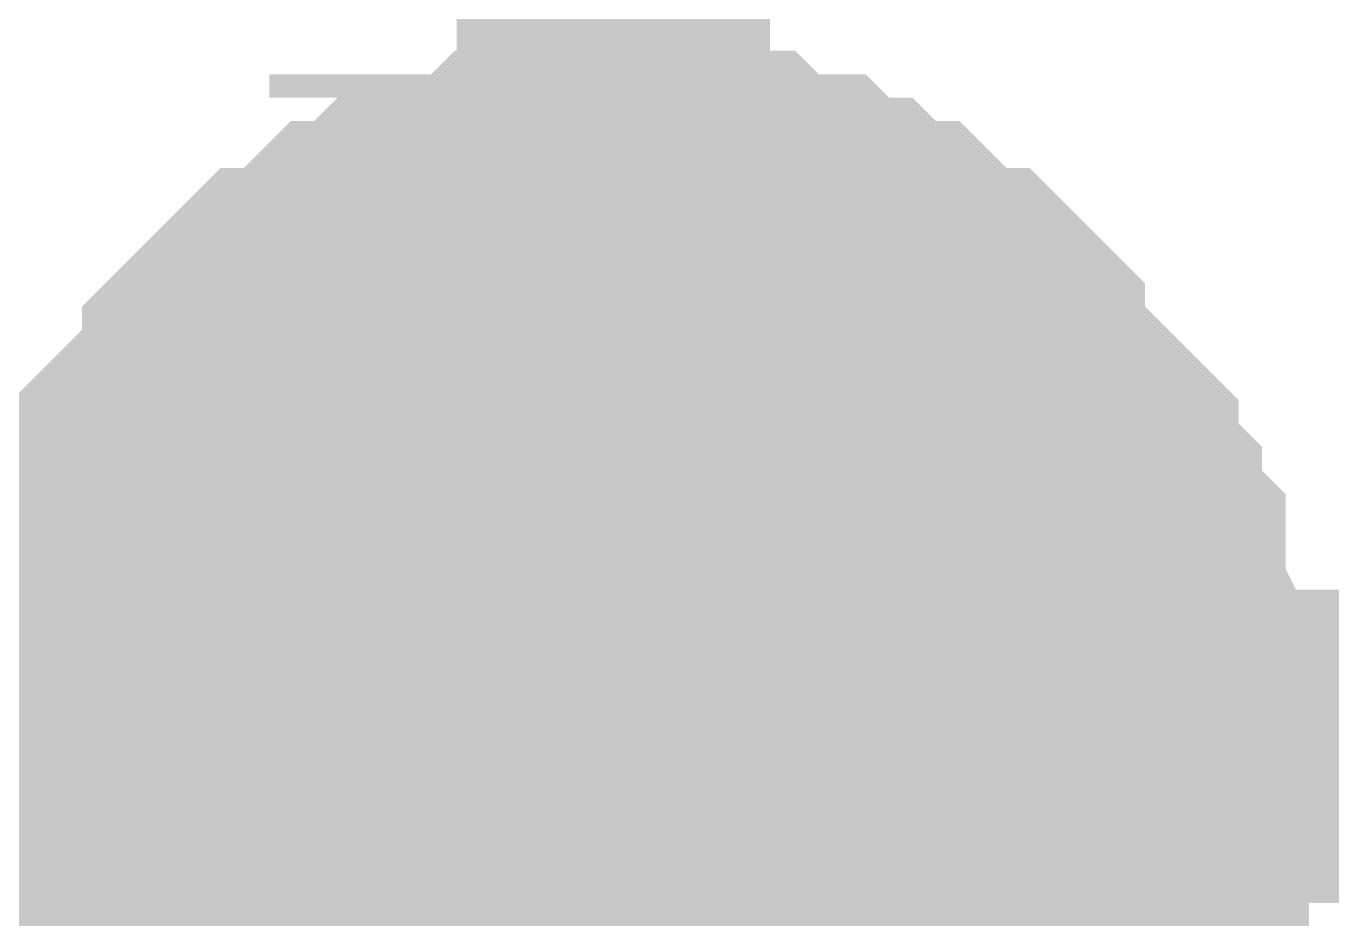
# Model space of a CAD drawing. Header units: millimetres. Extents: x 0 to 800, y 0 to 567.
# Drawn here: x 595.437 to 596.685, y 187.828 to 188.681 of the extents above; entities that cross this region are included whole.
import ezdxf

# ---------------------------------------------------------------- set-up
doc = ezdxf.new("R2010")
doc.units = ezdxf.units.MM
doc.layers.add('Sheet', color=255, linetype='Continuous')

msp = doc.modelspace()

# ---------------------------------------------------------------- linework, layer by layer
at = {"layer": 'Sheet'}
for points, const_width in [([(570.0153, 224.906), (570.0153, 187.9928), (595.9983, 187.9928), (595.9983, 185.9994)], 0.2997), ([(595.9983, 193.0774), (595.9983, 187.9928)], 0.2997), ([(595.9983, 187.9928), (595.9983, 190.5015)], 0.2997), ([(595.5056, 187.9928), (595.5056, 188.0152), (595.5056, 188.0376), (595.5056, 188.06), (595.5056, 188.0824), (595.528, 188.1272), (595.528, 188.1496), (595.528, 188.172), (595.5504, 188.1944), (595.5504, 188.2168), (595.5728, 188.2392), (595.5728, 188.2616), (595.5952, 188.284), (595.5952, 188.284), (595.6176, 188.3064), (595.64, 188.3288), (595.64, 188.3512), (595.6624, 188.3736), (595.6848, 188.396), (595.7072, 188.396), (595.7296, 188.4184), (595.752, 188.4408), (595.7744, 188.4408), (595.7967, 188.4632), (595.8191, 188.4632), (595.8191, 188.4856), (595.8639, 188.4856), (595.8863, 188.4856), (595.9087, 188.508), (595.9311, 188.508), (595.9535, 188.508), (595.9759, 188.508), (595.9983, 188.508)], 0.2997), ([(595.5056, 187.9928), (595.5056, 188.0152), (595.5056, 188.0376), (595.5056, 188.06), (595.5056, 188.0824), (595.528, 188.1272), (595.528, 188.1496), (595.528, 188.172), (595.5504, 188.1944), (595.5504, 188.2168), (595.5728, 188.2392), (595.5728, 188.2616), (595.5952, 188.284), (595.5952, 188.284), (595.6176, 188.3064), (595.64, 188.3288), (595.64, 188.3512), (595.6624, 188.3736), (595.6848, 188.396), (595.7072, 188.396), (595.7296, 188.4184), (595.752, 188.4408), (595.7744, 188.4408), (595.7967, 188.4632), (595.8191, 188.4632), (595.8191, 188.4856), (595.8639, 188.4856), (595.8863, 188.4856), (595.9087, 188.508), (595.9311, 188.508), (595.9535, 188.508), (595.9759, 188.508), (595.9983, 188.508)], 0.2997), ([(595.5056, 187.9928), (595.5056, 188.0152), (595.5056, 188.0376), (595.5056, 188.06), (595.5056, 188.0824), (595.528, 188.1272), (595.528, 188.1496), (595.528, 188.172), (595.5504, 188.1944), (595.5504, 188.2168), (595.5728, 188.2392), (595.5728, 188.2616), (595.5952, 188.284), (595.5952, 188.284), (595.6176, 188.3064), (595.64, 188.3288), (595.64, 188.3512), (595.6624, 188.3736), (595.6848, 188.396), (595.7072, 188.396), (595.7296, 188.4184), (595.752, 188.4408), (595.7744, 188.4408), (595.7967, 188.4632), (595.8191, 188.4632), (595.8191, 188.4856), (595.8639, 188.4856), (595.8863, 188.4856), (595.9087, 188.508), (595.9311, 188.508), (595.9535, 188.508), (595.9759, 188.508), (595.9983, 188.508)], 0.2997), ([(595.5056, 187.9928), (595.5056, 188.0152), (595.5056, 188.0376), (595.5056, 188.06), (595.5056, 188.0824), (595.528, 188.1272), (595.528, 188.1496), (595.528, 188.172), (595.5504, 188.1944), (595.5504, 188.2168), (595.5728, 188.2392), (595.5728, 188.2616), (595.5952, 188.284), (595.5952, 188.284), (595.6176, 188.3064), (595.64, 188.3288), (595.64, 188.3512), (595.6624, 188.3736), (595.6848, 188.396), (595.7072, 188.396), (595.7296, 188.4184), (595.752, 188.4408), (595.7744, 188.4408), (595.7967, 188.4632), (595.8191, 188.4632), (595.8191, 188.4856), (595.8639, 188.4856), (595.8863, 188.4856), (595.9087, 188.508), (595.9311, 188.508), (595.9535, 188.508), (595.9759, 188.508), (595.9983, 188.508)], 0.2997), ([(595.5056, 187.9928), (595.5056, 188.0152), (595.5056, 188.0376), (595.5056, 188.06), (595.5056, 188.0824), (595.528, 188.1272), (595.528, 188.1496), (595.528, 188.172), (595.5504, 188.1944), (595.5504, 188.2168), (595.5728, 188.2392), (595.5728, 188.2616), (595.5952, 188.284), (595.5952, 188.284), (595.6176, 188.3064), (595.64, 188.3288), (595.64, 188.3512), (595.6624, 188.3736), (595.6848, 188.396), (595.7072, 188.396), (595.7296, 188.4184), (595.752, 188.4408), (595.7744, 188.4408), (595.7967, 188.4632), (595.8191, 188.4632), (595.8191, 188.4856), (595.8639, 188.4856), (595.8863, 188.4856), (595.9087, 188.508), (595.9311, 188.508), (595.9535, 188.508), (595.9759, 188.508), (595.9983, 188.508)], 0.2997), ([(595.5056, 187.9928), (595.5056, 188.0152), (595.5056, 188.0376), (595.5056, 188.06), (595.5056, 188.0824), (595.528, 188.1272), (595.528, 188.1496), (595.528, 188.172), (595.5504, 188.1944), (595.5504, 188.2168), (595.5728, 188.2392), (595.5728, 188.2616), (595.5952, 188.284), (595.5952, 188.284), (595.6176, 188.3064), (595.64, 188.3288), (595.64, 188.3512), (595.6624, 188.3736), (595.6848, 188.396), (595.7072, 188.396), (595.7296, 188.4184), (595.752, 188.4408), (595.7744, 188.4408), (595.7967, 188.4632), (595.8191, 188.4632), (595.8191, 188.4856), (595.8639, 188.4856), (595.8863, 188.4856), (595.9087, 188.508), (595.9311, 188.508), (595.9535, 188.508), (595.9759, 188.508), (595.9983, 188.508)], 0.2997), ([(595.5056, 187.9928), (595.5056, 188.0152), (595.5056, 188.0376), (595.5056, 188.06), (595.5056, 188.0824), (595.528, 188.1272), (595.528, 188.1496), (595.528, 188.172), (595.5504, 188.1944), (595.5504, 188.2168), (595.5728, 188.2392), (595.5728, 188.2616), (595.5952, 188.284), (595.5952, 188.284), (595.6176, 188.3064), (595.64, 188.3288), (595.64, 188.3512), (595.6624, 188.3736), (595.6848, 188.396), (595.7072, 188.396), (595.7296, 188.4184), (595.752, 188.4408), (595.7744, 188.4408), (595.7967, 188.4632), (595.8191, 188.4632), (595.8191, 188.4856), (595.8639, 188.4856), (595.8863, 188.4856), (595.9087, 188.508), (595.9311, 188.508), (595.9535, 188.508), (595.9759, 188.508), (595.9983, 188.508)], 0.2997), ([(595.5056, 187.9928), (595.5056, 188.0152), (595.5056, 188.0376), (595.5056, 188.06), (595.5056, 188.0824), (595.528, 188.1272), (595.528, 188.1496), (595.528, 188.172), (595.5504, 188.1944), (595.5504, 188.2168), (595.5728, 188.2392), (595.5728, 188.2616), (595.5952, 188.284), (595.5952, 188.284), (595.6176, 188.3064), (595.64, 188.3288), (595.64, 188.3512), (595.6624, 188.3736), (595.6848, 188.396), (595.7072, 188.396), (595.7296, 188.4184), (595.752, 188.4408), (595.7744, 188.4408), (595.7967, 188.4632), (595.8191, 188.4632), (595.8191, 188.4856), (595.8639, 188.4856), (595.8863, 188.4856), (595.9087, 188.508), (595.9311, 188.508), (595.9535, 188.508), (595.9759, 188.508), (595.9983, 188.508)], 0.2997), ([(595.5056, 187.9928), (595.5056, 188.0152), (595.5056, 188.0376), (595.5056, 188.06), (595.5056, 188.0824), (595.528, 188.1272), (595.528, 188.1496), (595.528, 188.172), (595.5504, 188.1944), (595.5504, 188.2168), (595.5728, 188.2392), (595.5728, 188.2616), (595.5952, 188.284), (595.5952, 188.284), (595.6176, 188.3064), (595.64, 188.3288), (595.64, 188.3512), (595.6624, 188.3736), (595.6848, 188.396), (595.7072, 188.396), (595.7296, 188.4184), (595.752, 188.4408), (595.7744, 188.4408), (595.7967, 188.4632), (595.8191, 188.4632), (595.8191, 188.4856), (595.8639, 188.4856), (595.8863, 188.4856), (595.9087, 188.508), (595.9311, 188.508), (595.9535, 188.508), (595.9759, 188.508), (595.9983, 188.508)], 0.2997), ([(595.9983, 188.508), (595.9983, 188.508)], 0.2997), ([(595.9983, 188.508), (596.0207, 188.508), (596.0431, 188.508), (596.0879, 188.508), (596.1103, 188.508), (596.1327, 188.4856), (596.1551, 188.4856), (596.1775, 188.4856), (596.1999, 188.4632), (596.2223, 188.4632), (596.2447, 188.4408), (596.2671, 188.4408), (596.2895, 188.4184), (596.3119, 188.396), (596.3343, 188.396), (596.3567, 188.3736), (596.3567, 188.3512), (596.3791, 188.3288), (596.4015, 188.3064), (596.4239, 188.284), (596.4239, 188.284), (596.4463, 188.2616), (596.4463, 188.2392), (596.4687, 188.2168), (596.4687, 188.1944), (596.4911, 188.172), (596.4911, 188.1496), (596.4911, 188.1272), (596.5135, 188.0824), (596.5135, 188.06), (596.5135, 188.0376), (596.5135, 188.0152), (596.5135, 187.9928)], 0.2997), ([(595.9983, 188.508), (595.9983, 188.508)], 0.2997), ([(595.9983, 188.508), (596.0207, 188.508), (596.0431, 188.508), (596.0879, 188.508), (596.1103, 188.508), (596.1327, 188.4856), (596.1551, 188.4856), (596.1775, 188.4856), (596.1999, 188.4632), (596.2223, 188.4632), (596.2447, 188.4408), (596.2671, 188.4408), (596.2895, 188.4184), (596.3119, 188.396), (596.3343, 188.396), (596.3567, 188.3736), (596.3567, 188.3512), (596.3791, 188.3288), (596.4015, 188.3064), (596.4239, 188.284), (596.4239, 188.284), (596.4463, 188.2616), (596.4463, 188.2392), (596.4687, 188.2168), (596.4687, 188.1944), (596.4911, 188.172), (596.4911, 188.1496), (596.4911, 188.1272), (596.5135, 188.0824), (596.5135, 188.06), (596.5135, 188.0376), (596.5135, 188.0152), (596.5135, 187.9928)], 0.2997), ([(595.9983, 188.508), (595.9983, 188.508)], 0.2997), ([(595.9983, 188.508), (596.0207, 188.508), (596.0431, 188.508), (596.0879, 188.508), (596.1103, 188.508), (596.1327, 188.4856), (596.1551, 188.4856), (596.1775, 188.4856), (596.1999, 188.4632), (596.2223, 188.4632), (596.2447, 188.4408), (596.2671, 188.4408), (596.2895, 188.4184), (596.3119, 188.396), (596.3343, 188.396), (596.3567, 188.3736), (596.3567, 188.3512), (596.3791, 188.3288), (596.4015, 188.3064), (596.4239, 188.284), (596.4239, 188.284), (596.4463, 188.2616), (596.4463, 188.2392), (596.4687, 188.2168), (596.4687, 188.1944), (596.4911, 188.172), (596.4911, 188.1496), (596.4911, 188.1272), (596.5135, 188.0824), (596.5135, 188.06), (596.5135, 188.0376), (596.5135, 188.0152), (596.5135, 187.9928)], 0.2997), ([(595.9983, 188.508), (595.9983, 188.508)], 0.2997), ([(595.9983, 188.508), (596.0207, 188.508), (596.0431, 188.508), (596.0879, 188.508), (596.1103, 188.508), (596.1327, 188.4856), (596.1551, 188.4856), (596.1775, 188.4856), (596.1999, 188.4632), (596.2223, 188.4632), (596.2447, 188.4408), (596.2671, 188.4408), (596.2895, 188.4184), (596.3119, 188.396), (596.3343, 188.396), (596.3567, 188.3736), (596.3567, 188.3512), (596.3791, 188.3288), (596.4015, 188.3064), (596.4239, 188.284), (596.4239, 188.284), (596.4463, 188.2616), (596.4463, 188.2392), (596.4687, 188.2168), (596.4687, 188.1944), (596.4911, 188.172), (596.4911, 188.1496), (596.4911, 188.1272), (596.5135, 188.0824), (596.5135, 188.06), (596.5135, 188.0376), (596.5135, 188.0152), (596.5135, 187.9928)], 0.2997), ([(595.9983, 188.508), (595.9983, 188.508)], 0.2997), ([(595.9983, 188.508), (596.0207, 188.508), (596.0431, 188.508), (596.0879, 188.508), (596.1103, 188.508), (596.1327, 188.4856), (596.1551, 188.4856), (596.1775, 188.4856), (596.1999, 188.4632), (596.2223, 188.4632), (596.2447, 188.4408), (596.2671, 188.4408), (596.2895, 188.4184), (596.3119, 188.396), (596.3343, 188.396), (596.3567, 188.3736), (596.3567, 188.3512), (596.3791, 188.3288), (596.4015, 188.3064), (596.4239, 188.284), (596.4239, 188.284), (596.4463, 188.2616), (596.4463, 188.2392), (596.4687, 188.2168), (596.4687, 188.1944), (596.4911, 188.172), (596.4911, 188.1496), (596.4911, 188.1272), (596.5135, 188.0824), (596.5135, 188.06), (596.5135, 188.0376), (596.5135, 188.0152), (596.5135, 187.9928)], 0.2997), ([(595.9983, 188.508), (595.9983, 188.508)], 0.2997), ([(595.9983, 188.508), (596.0207, 188.508), (596.0431, 188.508), (596.0879, 188.508), (596.1103, 188.508), (596.1327, 188.4856), (596.1551, 188.4856), (596.1775, 188.4856), (596.1999, 188.4632), (596.2223, 188.4632), (596.2447, 188.4408), (596.2671, 188.4408), (596.2895, 188.4184), (596.3119, 188.396), (596.3343, 188.396), (596.3567, 188.3736), (596.3567, 188.3512), (596.3791, 188.3288), (596.4015, 188.3064), (596.4239, 188.284), (596.4239, 188.284), (596.4463, 188.2616), (596.4463, 188.2392), (596.4687, 188.2168), (596.4687, 188.1944), (596.4911, 188.172), (596.4911, 188.1496), (596.4911, 188.1272), (596.5135, 188.0824), (596.5135, 188.06), (596.5135, 188.0376), (596.5135, 188.0152), (596.5135, 187.9928)], 0.2997), ([(595.9983, 188.508), (595.9983, 188.508)], 0.2997), ([(595.9983, 188.508), (596.0207, 188.508), (596.0431, 188.508), (596.0879, 188.508), (596.1103, 188.508), (596.1327, 188.4856), (596.1551, 188.4856), (596.1775, 188.4856), (596.1999, 188.4632), (596.2223, 188.4632), (596.2447, 188.4408), (596.2671, 188.4408), (596.2895, 188.4184), (596.3119, 188.396), (596.3343, 188.396), (596.3567, 188.3736), (596.3567, 188.3512), (596.3791, 188.3288), (596.4015, 188.3064), (596.4239, 188.284), (596.4239, 188.284), (596.4463, 188.2616), (596.4463, 188.2392), (596.4687, 188.2168), (596.4687, 188.1944), (596.4911, 188.172), (596.4911, 188.1496), (596.4911, 188.1272), (596.5135, 188.0824), (596.5135, 188.06), (596.5135, 188.0376), (596.5135, 188.0152), (596.5135, 187.9928)], 0.2997), ([(595.9983, 188.508), (595.9983, 188.508)], 0.2997), ([(595.9983, 188.508), (596.0207, 188.508), (596.0431, 188.508), (596.0879, 188.508), (596.1103, 188.508), (596.1327, 188.4856), (596.1551, 188.4856), (596.1775, 188.4856), (596.1999, 188.4632), (596.2223, 188.4632), (596.2447, 188.4408), (596.2671, 188.4408), (596.2895, 188.4184), (596.3119, 188.396), (596.3343, 188.396), (596.3567, 188.3736), (596.3567, 188.3512), (596.3791, 188.3288), (596.4015, 188.3064), (596.4239, 188.284), (596.4239, 188.284), (596.4463, 188.2616), (596.4463, 188.2392), (596.4687, 188.2168), (596.4687, 188.1944), (596.4911, 188.172), (596.4911, 188.1496), (596.4911, 188.1272), (596.5135, 188.0824), (596.5135, 188.06), (596.5135, 188.0376), (596.5135, 188.0152), (596.5135, 187.9928)], 0.2997), ([(595.9983, 188.508), (595.9983, 188.508)], 0.2997), ([(595.9983, 188.508), (596.0207, 188.508), (596.0431, 188.508), (596.0879, 188.508), (596.1103, 188.508), (596.1327, 188.4856), (596.1551, 188.4856), (596.1775, 188.4856), (596.1999, 188.4632), (596.2223, 188.4632), (596.2447, 188.4408), (596.2671, 188.4408), (596.2895, 188.4184), (596.3119, 188.396), (596.3343, 188.396), (596.3567, 188.3736), (596.3567, 188.3512), (596.3791, 188.3288), (596.4015, 188.3064), (596.4239, 188.284), (596.4239, 188.284), (596.4463, 188.2616), (596.4463, 188.2392), (596.4687, 188.2168), (596.4687, 188.1944), (596.4911, 188.172), (596.4911, 188.1496), (596.4911, 188.1272), (596.5135, 188.0824), (596.5135, 188.06), (596.5135, 188.0376), (596.5135, 188.0152), (596.5135, 187.9928)], 0.2997), ([(595.5056, 187.9928), (595.5056, 188.0152), (595.5056, 188.0376), (595.5056, 188.06), (595.5056, 188.0824), (595.528, 188.1272), (595.528, 188.1496), (595.528, 188.172), (595.5504, 188.1944), (595.5504, 188.2168), (595.5728, 188.2392), (595.5728, 188.2616), (595.5952, 188.284), (595.5952, 188.284), (595.6176, 188.3064), (595.64, 188.3288), (595.64, 188.3512), (595.6624, 188.3736), (595.6848, 188.396), (595.7072, 188.396), (595.7296, 188.4184), (595.752, 188.4408), (595.7744, 188.4408), (595.7967, 188.4632), (595.8191, 188.4632), (595.8191, 188.4856), (595.8639, 188.4856), (595.8863, 188.4856), (595.9087, 188.508), (595.9311, 188.508), (595.9535, 188.508), (595.9759, 188.508), (595.9983, 188.508)], 0.0991), ([(595.5056, 187.9928), (595.5056, 188.0152), (595.5056, 188.0376), (595.5056, 188.06), (595.5056, 188.0824), (595.528, 188.1272), (595.528, 188.1496), (595.528, 188.172), (595.5504, 188.1944), (595.5504, 188.2168), (595.5728, 188.2392), (595.5728, 188.2616), (595.5952, 188.284), (595.5952, 188.284), (595.6176, 188.3064), (595.64, 188.3288), (595.64, 188.3512), (595.6624, 188.3736), (595.6848, 188.396), (595.7072, 188.396), (595.7296, 188.4184), (595.752, 188.4408), (595.7744, 188.4408), (595.7967, 188.4632), (595.8191, 188.4632), (595.8191, 188.4856), (595.8639, 188.4856), (595.8863, 188.4856), (595.9087, 188.508), (595.9311, 188.508), (595.9535, 188.508), (595.9759, 188.508), (595.9983, 188.508)], 0.0991), ([(595.5056, 187.9928), (595.5056, 188.0152), (595.5056, 188.0376), (595.5056, 188.06), (595.5056, 188.0824), (595.528, 188.1272), (595.528, 188.1496), (595.528, 188.172), (595.5504, 188.1944), (595.5504, 188.2168), (595.5728, 188.2392), (595.5728, 188.2616), (595.5952, 188.284), (595.5952, 188.284), (595.6176, 188.3064), (595.64, 188.3288), (595.64, 188.3512), (595.6624, 188.3736), (595.6848, 188.396), (595.7072, 188.396), (595.7296, 188.4184), (595.752, 188.4408), (595.7744, 188.4408), (595.7967, 188.4632), (595.8191, 188.4632), (595.8191, 188.4856), (595.8639, 188.4856), (595.8863, 188.4856), (595.9087, 188.508), (595.9311, 188.508), (595.9535, 188.508), (595.9759, 188.508), (595.9983, 188.508)], 0.0991), ([(595.5056, 187.9928), (595.5056, 188.0152), (595.5056, 188.0376), (595.5056, 188.06), (595.5056, 188.0824), (595.528, 188.1272), (595.528, 188.1496), (595.528, 188.172), (595.5504, 188.1944), (595.5504, 188.2168), (595.5728, 188.2392), (595.5728, 188.2616), (595.5952, 188.284), (595.5952, 188.284), (595.6176, 188.3064), (595.64, 188.3288), (595.64, 188.3512), (595.6624, 188.3736), (595.6848, 188.396), (595.7072, 188.396), (595.7296, 188.4184), (595.752, 188.4408), (595.7744, 188.4408), (595.7967, 188.4632), (595.8191, 188.4632), (595.8191, 188.4856), (595.8639, 188.4856), (595.8863, 188.4856), (595.9087, 188.508), (595.9311, 188.508), (595.9535, 188.508), (595.9759, 188.508), (595.9983, 188.508)], 0.0991), ([(595.5056, 187.9928), (595.5056, 188.0152), (595.5056, 188.0376), (595.5056, 188.06), (595.5056, 188.0824), (595.528, 188.1272), (595.528, 188.1496), (595.528, 188.172), (595.5504, 188.1944), (595.5504, 188.2168), (595.5728, 188.2392), (595.5728, 188.2616), (595.5952, 188.284), (595.5952, 188.284), (595.6176, 188.3064), (595.64, 188.3288), (595.64, 188.3512), (595.6624, 188.3736), (595.6848, 188.396), (595.7072, 188.396), (595.7296, 188.4184), (595.752, 188.4408), (595.7744, 188.4408), (595.7967, 188.4632), (595.8191, 188.4632), (595.8191, 188.4856), (595.8639, 188.4856), (595.8863, 188.4856), (595.9087, 188.508), (595.9311, 188.508), (595.9535, 188.508), (595.9759, 188.508), (595.9983, 188.508)], 0.0991), ([(595.5056, 187.9928), (595.5056, 188.0152), (595.5056, 188.0376), (595.5056, 188.06), (595.5056, 188.0824), (595.528, 188.1272), (595.528, 188.1496), (595.528, 188.172), (595.5504, 188.1944), (595.5504, 188.2168), (595.5728, 188.2392), (595.5728, 188.2616), (595.5952, 188.284), (595.5952, 188.284), (595.6176, 188.3064), (595.64, 188.3288), (595.64, 188.3512), (595.6624, 188.3736), (595.6848, 188.396), (595.7072, 188.396), (595.7296, 188.4184), (595.752, 188.4408), (595.7744, 188.4408), (595.7967, 188.4632), (595.8191, 188.4632), (595.8191, 188.4856), (595.8639, 188.4856), (595.8863, 188.4856), (595.9087, 188.508), (595.9311, 188.508), (595.9535, 188.508), (595.9759, 188.508), (595.9983, 188.508)], 0.0991), ([(595.5056, 187.9928), (595.5056, 188.0152), (595.5056, 188.0376), (595.5056, 188.06), (595.5056, 188.0824), (595.528, 188.1272), (595.528, 188.1496), (595.528, 188.172), (595.5504, 188.1944), (595.5504, 188.2168), (595.5728, 188.2392), (595.5728, 188.2616), (595.5952, 188.284), (595.5952, 188.284), (595.6176, 188.3064), (595.64, 188.3288), (595.64, 188.3512), (595.6624, 188.3736), (595.6848, 188.396), (595.7072, 188.396), (595.7296, 188.4184), (595.752, 188.4408), (595.7744, 188.4408), (595.7967, 188.4632), (595.8191, 188.4632), (595.8191, 188.4856), (595.8639, 188.4856), (595.8863, 188.4856), (595.9087, 188.508), (595.9311, 188.508), (595.9535, 188.508), (595.9759, 188.508), (595.9983, 188.508)], 0.0991), ([(595.5056, 187.9928), (595.5056, 188.0152), (595.5056, 188.0376), (595.5056, 188.06), (595.5056, 188.0824), (595.528, 188.1272), (595.528, 188.1496), (595.528, 188.172), (595.5504, 188.1944), (595.5504, 188.2168), (595.5728, 188.2392), (595.5728, 188.2616), (595.5952, 188.284), (595.5952, 188.284), (595.6176, 188.3064), (595.64, 188.3288), (595.64, 188.3512), (595.6624, 188.3736), (595.6848, 188.396), (595.7072, 188.396), (595.7296, 188.4184), (595.752, 188.4408), (595.7744, 188.4408), (595.7967, 188.4632), (595.8191, 188.4632), (595.8191, 188.4856), (595.8639, 188.4856), (595.8863, 188.4856), (595.9087, 188.508), (595.9311, 188.508), (595.9535, 188.508), (595.9759, 188.508), (595.9983, 188.508)], 0.0991), ([(595.5056, 187.9928), (595.5056, 188.0152), (595.5056, 188.0376), (595.5056, 188.06), (595.5056, 188.0824), (595.528, 188.1272), (595.528, 188.1496), (595.528, 188.172), (595.5504, 188.1944), (595.5504, 188.2168), (595.5728, 188.2392), (595.5728, 188.2616), (595.5952, 188.284), (595.5952, 188.284), (595.6176, 188.3064), (595.64, 188.3288), (595.64, 188.3512), (595.6624, 188.3736), (595.6848, 188.396), (595.7072, 188.396), (595.7296, 188.4184), (595.752, 188.4408), (595.7744, 188.4408), (595.7967, 188.4632), (595.8191, 188.4632), (595.8191, 188.4856), (595.8639, 188.4856), (595.8863, 188.4856), (595.9087, 188.508), (595.9311, 188.508), (595.9535, 188.508), (595.9759, 188.508), (595.9983, 188.508)], 0.0991), ([(595.9983, 188.508), (595.9983, 188.508)], 0.0991), ([(595.9983, 188.508), (596.0207, 188.508), (596.0431, 188.508), (596.0879, 188.508), (596.1103, 188.508), (596.1327, 188.4856), (596.1551, 188.4856), (596.1775, 188.4856), (596.1999, 188.4632), (596.2223, 188.4632), (596.2447, 188.4408), (596.2671, 188.4408), (596.2895, 188.4184), (596.3119, 188.396), (596.3343, 188.396), (596.3567, 188.3736), (596.3567, 188.3512), (596.3791, 188.3288), (596.4015, 188.3064), (596.4239, 188.284), (596.4239, 188.284), (596.4463, 188.2616), (596.4463, 188.2392), (596.4687, 188.2168), (596.4687, 188.1944), (596.4911, 188.172), (596.4911, 188.1496), (596.4911, 188.1272), (596.5135, 188.0824), (596.5135, 188.06), (596.5135, 188.0376), (596.5135, 188.0152), (596.5135, 187.9928)], 0.0991), ([(595.9983, 188.508), (595.9983, 188.508)], 0.0991), ([(595.9983, 188.508), (596.0207, 188.508), (596.0431, 188.508), (596.0879, 188.508), (596.1103, 188.508), (596.1327, 188.4856), (596.1551, 188.4856), (596.1775, 188.4856), (596.1999, 188.4632), (596.2223, 188.4632), (596.2447, 188.4408), (596.2671, 188.4408), (596.2895, 188.4184), (596.3119, 188.396), (596.3343, 188.396), (596.3567, 188.3736), (596.3567, 188.3512), (596.3791, 188.3288), (596.4015, 188.3064), (596.4239, 188.284), (596.4239, 188.284), (596.4463, 188.2616), (596.4463, 188.2392), (596.4687, 188.2168), (596.4687, 188.1944), (596.4911, 188.172), (596.4911, 188.1496), (596.4911, 188.1272), (596.5135, 188.0824), (596.5135, 188.06), (596.5135, 188.0376), (596.5135, 188.0152), (596.5135, 187.9928)], 0.0991), ([(595.9983, 188.508), (595.9983, 188.508)], 0.0991), ([(595.9983, 188.508), (596.0207, 188.508), (596.0431, 188.508), (596.0879, 188.508), (596.1103, 188.508), (596.1327, 188.4856), (596.1551, 188.4856), (596.1775, 188.4856), (596.1999, 188.4632), (596.2223, 188.4632), (596.2447, 188.4408), (596.2671, 188.4408), (596.2895, 188.4184), (596.3119, 188.396), (596.3343, 188.396), (596.3567, 188.3736), (596.3567, 188.3512), (596.3791, 188.3288), (596.4015, 188.3064), (596.4239, 188.284), (596.4239, 188.284), (596.4463, 188.2616), (596.4463, 188.2392), (596.4687, 188.2168), (596.4687, 188.1944), (596.4911, 188.172), (596.4911, 188.1496), (596.4911, 188.1272), (596.5135, 188.0824), (596.5135, 188.06), (596.5135, 188.0376), (596.5135, 188.0152), (596.5135, 187.9928)], 0.0991), ([(595.9983, 188.508), (595.9983, 188.508)], 0.0991), ([(595.9983, 188.508), (596.0207, 188.508), (596.0431, 188.508), (596.0879, 188.508), (596.1103, 188.508), (596.1327, 188.4856), (596.1551, 188.4856), (596.1775, 188.4856), (596.1999, 188.4632), (596.2223, 188.4632), (596.2447, 188.4408), (596.2671, 188.4408), (596.2895, 188.4184), (596.3119, 188.396), (596.3343, 188.396), (596.3567, 188.3736), (596.3567, 188.3512), (596.3791, 188.3288), (596.4015, 188.3064), (596.4239, 188.284), (596.4239, 188.284), (596.4463, 188.2616), (596.4463, 188.2392), (596.4687, 188.2168), (596.4687, 188.1944), (596.4911, 188.172), (596.4911, 188.1496), (596.4911, 188.1272), (596.5135, 188.0824), (596.5135, 188.06), (596.5135, 188.0376), (596.5135, 188.0152), (596.5135, 187.9928)], 0.0991), ([(595.9983, 188.508), (595.9983, 188.508)], 0.0991), ([(595.9983, 188.508), (596.0207, 188.508), (596.0431, 188.508), (596.0879, 188.508), (596.1103, 188.508), (596.1327, 188.4856), (596.1551, 188.4856), (596.1775, 188.4856), (596.1999, 188.4632), (596.2223, 188.4632), (596.2447, 188.4408), (596.2671, 188.4408), (596.2895, 188.4184), (596.3119, 188.396), (596.3343, 188.396), (596.3567, 188.3736), (596.3567, 188.3512), (596.3791, 188.3288), (596.4015, 188.3064), (596.4239, 188.284), (596.4239, 188.284), (596.4463, 188.2616), (596.4463, 188.2392), (596.4687, 188.2168), (596.4687, 188.1944), (596.4911, 188.172), (596.4911, 188.1496), (596.4911, 188.1272), (596.5135, 188.0824), (596.5135, 188.06), (596.5135, 188.0376), (596.5135, 188.0152), (596.5135, 187.9928)], 0.0991), ([(595.9983, 188.508), (595.9983, 188.508)], 0.0991), ([(595.9983, 188.508), (596.0207, 188.508), (596.0431, 188.508), (596.0879, 188.508), (596.1103, 188.508), (596.1327, 188.4856), (596.1551, 188.4856), (596.1775, 188.4856), (596.1999, 188.4632), (596.2223, 188.4632), (596.2447, 188.4408), (596.2671, 188.4408), (596.2895, 188.4184), (596.3119, 188.396), (596.3343, 188.396), (596.3567, 188.3736), (596.3567, 188.3512), (596.3791, 188.3288), (596.4015, 188.3064), (596.4239, 188.284), (596.4239, 188.284), (596.4463, 188.2616), (596.4463, 188.2392), (596.4687, 188.2168), (596.4687, 188.1944), (596.4911, 188.172), (596.4911, 188.1496), (596.4911, 188.1272), (596.5135, 188.0824), (596.5135, 188.06), (596.5135, 188.0376), (596.5135, 188.0152), (596.5135, 187.9928)], 0.0991), ([(595.9983, 188.508), (595.9983, 188.508)], 0.0991), ([(595.9983, 188.508), (596.0207, 188.508), (596.0431, 188.508), (596.0879, 188.508), (596.1103, 188.508), (596.1327, 188.4856), (596.1551, 188.4856), (596.1775, 188.4856), (596.1999, 188.4632), (596.2223, 188.4632), (596.2447, 188.4408), (596.2671, 188.4408), (596.2895, 188.4184), (596.3119, 188.396), (596.3343, 188.396), (596.3567, 188.3736), (596.3567, 188.3512), (596.3791, 188.3288), (596.4015, 188.3064), (596.4239, 188.284), (596.4239, 188.284), (596.4463, 188.2616), (596.4463, 188.2392), (596.4687, 188.2168), (596.4687, 188.1944), (596.4911, 188.172), (596.4911, 188.1496), (596.4911, 188.1272), (596.5135, 188.0824), (596.5135, 188.06), (596.5135, 188.0376), (596.5135, 188.0152), (596.5135, 187.9928)], 0.0991), ([(595.9983, 188.508), (595.9983, 188.508)], 0.0991), ([(595.9983, 188.508), (596.0207, 188.508), (596.0431, 188.508), (596.0879, 188.508), (596.1103, 188.508), (596.1327, 188.4856), (596.1551, 188.4856), (596.1775, 188.4856), (596.1999, 188.4632), (596.2223, 188.4632), (596.2447, 188.4408), (596.2671, 188.4408), (596.2895, 188.4184), (596.3119, 188.396), (596.3343, 188.396), (596.3567, 188.3736), (596.3567, 188.3512), (596.3791, 188.3288), (596.4015, 188.3064), (596.4239, 188.284), (596.4239, 188.284), (596.4463, 188.2616), (596.4463, 188.2392), (596.4687, 188.2168), (596.4687, 188.1944), (596.4911, 188.172), (596.4911, 188.1496), (596.4911, 188.1272), (596.5135, 188.0824), (596.5135, 188.06), (596.5135, 188.0376), (596.5135, 188.0152), (596.5135, 187.9928)], 0.0991), ([(595.9983, 188.508), (595.9983, 188.508)], 0.0991), ([(595.9983, 188.508), (596.0207, 188.508), (596.0431, 188.508), (596.0879, 188.508), (596.1103, 188.508), (596.1327, 188.4856), (596.1551, 188.4856), (596.1775, 188.4856), (596.1999, 188.4632), (596.2223, 188.4632), (596.2447, 188.4408), (596.2671, 188.4408), (596.2895, 188.4184), (596.3119, 188.396), (596.3343, 188.396), (596.3567, 188.3736), (596.3567, 188.3512), (596.3791, 188.3288), (596.4015, 188.3064), (596.4239, 188.284), (596.4239, 188.284), (596.4463, 188.2616), (596.4463, 188.2392), (596.4687, 188.2168), (596.4687, 188.1944), (596.4911, 188.172), (596.4911, 188.1496), (596.4911, 188.1272), (596.5135, 188.0824), (596.5135, 188.06), (596.5135, 188.0376), (596.5135, 188.0152), (596.5135, 187.9928)], 0.0991), ([(595.6176, 187.6569), (595.5952, 187.6793), (595.5952, 187.7017), (595.5728, 187.7241), (595.5728, 187.7465), (595.5504, 187.7689), (595.5504, 187.7913), (595.528, 187.8137), (595.528, 187.8361), (595.528, 187.8585), (595.5056, 187.8809), (595.5056, 187.9032), (595.5056, 187.948), (595.5056, 187.9704), (595.5056, 187.9928)], 0.2997), ([(595.5056, 187.9928), (595.5056, 187.9928)], 0.2997), ([(595.6176, 187.6569), (595.5952, 187.6793), (595.5952, 187.7017), (595.5728, 187.7241), (595.5728, 187.7465), (595.5504, 187.7689), (595.5504, 187.7913), (595.528, 187.8137), (595.528, 187.8361), (595.528, 187.8585), (595.5056, 187.8809), (595.5056, 187.9032), (595.5056, 187.948), (595.5056, 187.9704), (595.5056, 187.9928)], 0.2997), ([(595.5056, 187.9928), (595.5056, 187.9928)], 0.2997), ([(595.6176, 187.6569), (595.5952, 187.6793), (595.5952, 187.7017), (595.5728, 187.7241), (595.5728, 187.7465), (595.5504, 187.7689), (595.5504, 187.7913), (595.528, 187.8137), (595.528, 187.8361), (595.528, 187.8585), (595.5056, 187.8809), (595.5056, 187.9032), (595.5056, 187.948), (595.5056, 187.9704), (595.5056, 187.9928)], 0.2997), ([(595.5056, 187.9928), (595.5056, 187.9928)], 0.2997), ([(595.6176, 187.6569), (595.5952, 187.6793), (595.5952, 187.7017), (595.5728, 187.7241), (595.5728, 187.7465), (595.5504, 187.7689), (595.5504, 187.7913), (595.528, 187.8137), (595.528, 187.8361), (595.528, 187.8585), (595.5056, 187.8809), (595.5056, 187.9032), (595.5056, 187.948), (595.5056, 187.9704), (595.5056, 187.9928)], 0.2997), ([(595.5056, 187.9928), (595.5056, 187.9928)], 0.2997), ([(595.6176, 187.6569), (595.5952, 187.6793), (595.5952, 187.7017), (595.5728, 187.7241), (595.5728, 187.7465), (595.5504, 187.7689), (595.5504, 187.7913), (595.528, 187.8137), (595.528, 187.8361), (595.528, 187.8585), (595.5056, 187.8809), (595.5056, 187.9032), (595.5056, 187.948), (595.5056, 187.9704), (595.5056, 187.9928)], 0.2997), ([(595.5056, 187.9928), (595.5056, 187.9928)], 0.2997), ([(595.6176, 187.6569), (595.5952, 187.6793), (595.5952, 187.7017), (595.5728, 187.7241), (595.5728, 187.7465), (595.5504, 187.7689), (595.5504, 187.7913), (595.528, 187.8137), (595.528, 187.8361), (595.528, 187.8585), (595.5056, 187.8809), (595.5056, 187.9032), (595.5056, 187.948), (595.5056, 187.9704), (595.5056, 187.9928)], 0.2997), ([(595.5056, 187.9928), (595.5056, 187.9928)], 0.2997), ([(595.6176, 187.6569), (595.5952, 187.6793), (595.5952, 187.7017), (595.5728, 187.7241), (595.5728, 187.7465), (595.5504, 187.7689), (595.5504, 187.7913), (595.528, 187.8137), (595.528, 187.8361), (595.528, 187.8585), (595.5056, 187.8809), (595.5056, 187.9032), (595.5056, 187.948), (595.5056, 187.9704), (595.5056, 187.9928)], 0.2997), ([(595.5056, 187.9928), (595.5056, 187.9928)], 0.2997), ([(595.6176, 187.6569), (595.5952, 187.6793), (595.5952, 187.7017), (595.5728, 187.7241), (595.5728, 187.7465), (595.5504, 187.7689), (595.5504, 187.7913), (595.528, 187.8137), (595.528, 187.8361), (595.528, 187.8585), (595.5056, 187.8809), (595.5056, 187.9032), (595.5056, 187.948), (595.5056, 187.9704), (595.5056, 187.9928)], 0.2997), ([(595.5056, 187.9928), (595.5056, 187.9928)], 0.2997), ([(595.6176, 187.6569), (595.5952, 187.6793), (595.5952, 187.7017), (595.5728, 187.7241), (595.5728, 187.7465), (595.5504, 187.7689), (595.5504, 187.7913), (595.528, 187.8137), (595.528, 187.8361), (595.528, 187.8585), (595.5056, 187.8809), (595.5056, 187.9032), (595.5056, 187.948), (595.5056, 187.9704), (595.5056, 187.9928)], 0.2997), ([(595.5056, 187.9928), (595.5056, 187.9928)], 0.2997), ([(595.9983, 187.9928), (610.513, 187.9928)], 0.2997), ([(596.5135, 187.9928), (596.5135, 187.9704), (596.5135, 187.948), (596.5135, 187.9032), (596.5135, 187.8809), (596.4911, 187.8585), (596.4911, 187.8361), (596.4911, 187.8137), (596.4687, 187.7913), (596.4687, 187.7689), (596.4463, 187.7465), (596.4463, 187.7241), (596.4239, 187.7017), (596.4239, 187.6793), (596.4015, 187.6569)], 0.2997), ([(596.5135, 187.9928), (596.5135, 187.9704), (596.5135, 187.948), (596.5135, 187.9032), (596.5135, 187.8809), (596.4911, 187.8585), (596.4911, 187.8361), (596.4911, 187.8137), (596.4687, 187.7913), (596.4687, 187.7689), (596.4463, 187.7465), (596.4463, 187.7241), (596.4239, 187.7017), (596.4239, 187.6793), (596.4015, 187.6569)], 0.2997), ([(596.5135, 187.9928), (596.5135, 187.9704), (596.5135, 187.948), (596.5135, 187.9032), (596.5135, 187.8809), (596.4911, 187.8585), (596.4911, 187.8361), (596.4911, 187.8137), (596.4687, 187.7913), (596.4687, 187.7689), (596.4463, 187.7465), (596.4463, 187.7241), (596.4239, 187.7017), (596.4239, 187.6793), (596.4015, 187.6569)], 0.2997), ([(596.5135, 187.9928), (596.5135, 187.9704), (596.5135, 187.948), (596.5135, 187.9032), (596.5135, 187.8809), (596.4911, 187.8585), (596.4911, 187.8361), (596.4911, 187.8137), (596.4687, 187.7913), (596.4687, 187.7689), (596.4463, 187.7465), (596.4463, 187.7241), (596.4239, 187.7017), (596.4239, 187.6793), (596.4015, 187.6569)], 0.2997), ([(596.5135, 187.9928), (596.5135, 187.9704), (596.5135, 187.948), (596.5135, 187.9032), (596.5135, 187.8809), (596.4911, 187.8585), (596.4911, 187.8361), (596.4911, 187.8137), (596.4687, 187.7913), (596.4687, 187.7689), (596.4463, 187.7465), (596.4463, 187.7241), (596.4239, 187.7017), (596.4239, 187.6793), (596.4015, 187.6569)], 0.2997), ([(596.5135, 187.9928), (596.5135, 187.9704), (596.5135, 187.948), (596.5135, 187.9032), (596.5135, 187.8809), (596.4911, 187.8585), (596.4911, 187.8361), (596.4911, 187.8137), (596.4687, 187.7913), (596.4687, 187.7689), (596.4463, 187.7465), (596.4463, 187.7241), (596.4239, 187.7017), (596.4239, 187.6793), (596.4015, 187.6569)], 0.2997), ([(596.5135, 187.9928), (596.5135, 187.9704), (596.5135, 187.948), (596.5135, 187.9032), (596.5135, 187.8809), (596.4911, 187.8585), (596.4911, 187.8361), (596.4911, 187.8137), (596.4687, 187.7913), (596.4687, 187.7689), (596.4463, 187.7465), (596.4463, 187.7241), (596.4239, 187.7017), (596.4239, 187.6793), (596.4015, 187.6569)], 0.2997), ([(596.5135, 187.9928), (596.5135, 187.9704), (596.5135, 187.948), (596.5135, 187.9032), (596.5135, 187.8809), (596.4911, 187.8585), (596.4911, 187.8361), (596.4911, 187.8137), (596.4687, 187.7913), (596.4687, 187.7689), (596.4463, 187.7465), (596.4463, 187.7241), (596.4239, 187.7017), (596.4239, 187.6793), (596.4015, 187.6569)], 0.2997), ([(596.5135, 187.9928), (596.5135, 187.9704), (596.5135, 187.948), (596.5135, 187.9032), (596.5135, 187.8809), (596.4911, 187.8585), (596.4911, 187.8361), (596.4911, 187.8137), (596.4687, 187.7913), (596.4687, 187.7689), (596.4463, 187.7465), (596.4463, 187.7241), (596.4239, 187.7017), (596.4239, 187.6793), (596.4015, 187.6569)], 0.2997), ([(596.5135, 187.9928), (596.5135, 187.9928), (596.5135, 187.9928), (596.5135, 187.9928), (596.5135, 187.9928), (596.5135, 187.9928), (596.5135, 187.9928), (596.5135, 187.9928), (596.5135, 187.9928), (596.5135, 187.9928), (596.5135, 187.9928), (596.5135, 187.9928), (596.5135, 187.9928), (596.5135, 187.9928), (596.5135, 187.9928), (596.5135, 187.9928), (596.5135, 187.9928), (596.5135, 187.9928), (596.5135, 187.9928), (596.5135, 187.9928), (596.5135, 187.9928), (596.5135, 187.9928), (596.5135, 187.9928), (596.5135, 187.9928), (596.5135, 187.9928), (596.5135, 187.9928), (596.5135, 187.9928), (596.5135, 187.9928), (596.5135, 187.9928), (596.5135, 187.9928), (596.5135, 187.9928), (596.5135, 187.9928), (596.5135, 187.9928)], 0.2997), ([(596.5135, 187.9928), (596.5135, 187.9928)], 0.2997), ([(596.5135, 187.9928), (596.5135, 187.9928), (596.5135, 187.9928), (596.5135, 187.9928), (596.5135, 187.9928), (596.5135, 187.9928), (596.5135, 187.9928), (596.5135, 187.9928), (596.5135, 187.9928), (596.5135, 187.9928), (596.5135, 187.9928), (596.5135, 187.9928), (596.5135, 187.9928), (596.5135, 187.9928), (596.5135, 187.9928), (596.5135, 187.9928), (596.5135, 187.9928), (596.5135, 187.9928), (596.5135, 187.9928), (596.5135, 187.9928), (596.5135, 187.9928), (596.5135, 187.9928), (596.5135, 187.9928), (596.5135, 187.9928), (596.5135, 187.9928), (596.5135, 187.9928), (596.5135, 187.9928), (596.5135, 187.9928), (596.5135, 187.9928), (596.5135, 187.9928), (596.5135, 187.9928), (596.5135, 187.9928), (596.5135, 187.9928)], 0.2997), ([(596.5135, 187.9928), (596.5135, 187.9928)], 0.2997), ([(596.5135, 187.9928), (596.5135, 187.9928), (596.5135, 187.9928), (596.5135, 187.9928), (596.5135, 187.9928), (596.5135, 187.9928), (596.5135, 187.9928), (596.5135, 187.9928), (596.5135, 187.9928), (596.5135, 187.9928), (596.5135, 187.9928), (596.5135, 187.9928), (596.5135, 187.9928), (596.5135, 187.9928), (596.5135, 187.9928), (596.5135, 187.9928), (596.5135, 187.9928), (596.5135, 187.9928), (596.5135, 187.9928), (596.5135, 187.9928), (596.5135, 187.9928), (596.5135, 187.9928), (596.5135, 187.9928), (596.5135, 187.9928), (596.5135, 187.9928), (596.5135, 187.9928), (596.5135, 187.9928), (596.5135, 187.9928), (596.5135, 187.9928), (596.5135, 187.9928), (596.5135, 187.9928), (596.5135, 187.9928), (596.5135, 187.9928)], 0.2997), ([(596.5135, 187.9928), (596.5135, 187.9928)], 0.2997), ([(596.5135, 187.9928), (596.5135, 187.9928), (596.5135, 187.9928), (596.5135, 187.9928), (596.5135, 187.9928), (596.5135, 187.9928), (596.5135, 187.9928), (596.5135, 187.9928), (596.5135, 187.9928), (596.5135, 187.9928), (596.5135, 187.9928), (596.5135, 187.9928), (596.5135, 187.9928), (596.5135, 187.9928), (596.5135, 187.9928), (596.5135, 187.9928), (596.5135, 187.9928), (596.5135, 187.9928), (596.5135, 187.9928), (596.5135, 187.9928), (596.5135, 187.9928), (596.5135, 187.9928), (596.5135, 187.9928), (596.5135, 187.9928), (596.5135, 187.9928), (596.5135, 187.9928), (596.5135, 187.9928), (596.5135, 187.9928), (596.5135, 187.9928), (596.5135, 187.9928), (596.5135, 187.9928), (596.5135, 187.9928), (596.5135, 187.9928)], 0.2997), ([(596.5135, 187.9928), (596.5135, 187.9928)], 0.2997), ([(596.5135, 187.9928), (596.5135, 187.9928), (596.5135, 187.9928), (596.5135, 187.9928), (596.5135, 187.9928), (596.5135, 187.9928), (596.5135, 187.9928), (596.5135, 187.9928), (596.5135, 187.9928), (596.5135, 187.9928), (596.5135, 187.9928), (596.5135, 187.9928), (596.5135, 187.9928), (596.5135, 187.9928), (596.5135, 187.9928), (596.5135, 187.9928), (596.5135, 187.9928), (596.5135, 187.9928), (596.5135, 187.9928), (596.5135, 187.9928), (596.5135, 187.9928), (596.5135, 187.9928), (596.5135, 187.9928), (596.5135, 187.9928), (596.5135, 187.9928), (596.5135, 187.9928), (596.5135, 187.9928), (596.5135, 187.9928), (596.5135, 187.9928), (596.5135, 187.9928), (596.5135, 187.9928), (596.5135, 187.9928), (596.5135, 187.9928)], 0.2997), ([(596.5135, 187.9928), (596.5135, 187.9928)], 0.2997), ([(596.5135, 187.9928), (596.5135, 187.9928), (596.5135, 187.9928), (596.5135, 187.9928), (596.5135, 187.9928), (596.5135, 187.9928), (596.5135, 187.9928), (596.5135, 187.9928), (596.5135, 187.9928), (596.5135, 187.9928), (596.5135, 187.9928), (596.5135, 187.9928), (596.5135, 187.9928), (596.5135, 187.9928), (596.5135, 187.9928), (596.5135, 187.9928), (596.5135, 187.9928), (596.5135, 187.9928), (596.5135, 187.9928), (596.5135, 187.9928), (596.5135, 187.9928), (596.5135, 187.9928), (596.5135, 187.9928), (596.5135, 187.9928), (596.5135, 187.9928), (596.5135, 187.9928), (596.5135, 187.9928), (596.5135, 187.9928), (596.5135, 187.9928), (596.5135, 187.9928), (596.5135, 187.9928), (596.5135, 187.9928), (596.5135, 187.9928)], 0.2997), ([(596.5135, 187.9928), (596.5135, 187.9928)], 0.2997), ([(596.5135, 187.9928), (596.5135, 187.9928), (596.5135, 187.9928), (596.5135, 187.9928), (596.5135, 187.9928), (596.5135, 187.9928), (596.5135, 187.9928), (596.5135, 187.9928), (596.5135, 187.9928), (596.5135, 187.9928), (596.5135, 187.9928), (596.5135, 187.9928), (596.5135, 187.9928), (596.5135, 187.9928), (596.5135, 187.9928), (596.5135, 187.9928), (596.5135, 187.9928), (596.5135, 187.9928), (596.5135, 187.9928), (596.5135, 187.9928), (596.5135, 187.9928), (596.5135, 187.9928), (596.5135, 187.9928), (596.5135, 187.9928), (596.5135, 187.9928), (596.5135, 187.9928), (596.5135, 187.9928), (596.5135, 187.9928), (596.5135, 187.9928), (596.5135, 187.9928), (596.5135, 187.9928), (596.5135, 187.9928), (596.5135, 187.9928)], 0.2997), ([(596.5135, 187.9928), (596.5135, 187.9928)], 0.2997), ([(596.5135, 187.9928), (596.5135, 187.9928), (596.5135, 187.9928), (596.5135, 187.9928), (596.5135, 187.9928), (596.5135, 187.9928), (596.5135, 187.9928), (596.5135, 187.9928), (596.5135, 187.9928), (596.5135, 187.9928), (596.5135, 187.9928), (596.5135, 187.9928), (596.5135, 187.9928), (596.5135, 187.9928), (596.5135, 187.9928), (596.5135, 187.9928), (596.5135, 187.9928), (596.5135, 187.9928), (596.5135, 187.9928), (596.5135, 187.9928), (596.5135, 187.9928), (596.5135, 187.9928), (596.5135, 187.9928), (596.5135, 187.9928), (596.5135, 187.9928), (596.5135, 187.9928), (596.5135, 187.9928), (596.5135, 187.9928), (596.5135, 187.9928), (596.5135, 187.9928), (596.5135, 187.9928), (596.5135, 187.9928), (596.5135, 187.9928)], 0.2997), ([(596.5135, 187.9928), (596.5135, 187.9928)], 0.2997), ([(596.5135, 187.9928), (596.5135, 187.9928), (596.5135, 187.9928), (596.5135, 187.9928), (596.5135, 187.9928), (596.5135, 187.9928), (596.5135, 187.9928), (596.5135, 187.9928), (596.5135, 187.9928), (596.5135, 187.9928), (596.5135, 187.9928), (596.5135, 187.9928), (596.5135, 187.9928), (596.5135, 187.9928), (596.5135, 187.9928), (596.5135, 187.9928), (596.5135, 187.9928), (596.5135, 187.9928), (596.5135, 187.9928), (596.5135, 187.9928), (596.5135, 187.9928), (596.5135, 187.9928), (596.5135, 187.9928), (596.5135, 187.9928), (596.5135, 187.9928), (596.5135, 187.9928), (596.5135, 187.9928), (596.5135, 187.9928), (596.5135, 187.9928), (596.5135, 187.9928), (596.5135, 187.9928), (596.5135, 187.9928), (596.5135, 187.9928)], 0.2997), ([(596.5135, 187.9928), (596.5135, 187.9928)], 0.2997), ([(595.5504, 187.7689), (595.5504, 187.7913), (595.528, 187.8137), (595.528, 187.8361), (595.528, 187.8585), (595.5056, 187.8809), (595.5056, 187.9032), (595.5056, 187.948), (595.5056, 187.9704), (595.5056, 187.9928)], 0.0991), ([(595.5056, 187.9928), (595.5056, 187.9928)], 0.0991), ([(595.5504, 187.7689), (595.5504, 187.7913), (595.528, 187.8137), (595.528, 187.8361), (595.528, 187.8585), (595.5056, 187.8809), (595.5056, 187.9032), (595.5056, 187.948), (595.5056, 187.9704), (595.5056, 187.9928)], 0.0991), ([(595.5056, 187.9928), (595.5056, 187.9928)], 0.0991), ([(595.5504, 187.7689), (595.5504, 187.7913), (595.528, 187.8137), (595.528, 187.8361), (595.528, 187.8585), (595.5056, 187.8809), (595.5056, 187.9032), (595.5056, 187.948), (595.5056, 187.9704), (595.5056, 187.9928)], 0.0991), ([(595.5056, 187.9928), (595.5056, 187.9928)], 0.0991), ([(595.5504, 187.7689), (595.5504, 187.7913), (595.528, 187.8137), (595.528, 187.8361), (595.528, 187.8585), (595.5056, 187.8809), (595.5056, 187.9032), (595.5056, 187.948), (595.5056, 187.9704), (595.5056, 187.9928)], 0.0991), ([(595.5056, 187.9928), (595.5056, 187.9928)], 0.0991), ([(595.5504, 187.7689), (595.5504, 187.7913), (595.528, 187.8137), (595.528, 187.8361), (595.528, 187.8585), (595.5056, 187.8809), (595.5056, 187.9032), (595.5056, 187.948), (595.5056, 187.9704), (595.5056, 187.9928)], 0.0991), ([(595.5056, 187.9928), (595.5056, 187.9928)], 0.0991), ([(595.5504, 187.7689), (595.5504, 187.7913), (595.528, 187.8137), (595.528, 187.8361), (595.528, 187.8585), (595.5056, 187.8809), (595.5056, 187.9032), (595.5056, 187.948), (595.5056, 187.9704), (595.5056, 187.9928)], 0.0991), ([(595.5056, 187.9928), (595.5056, 187.9928)], 0.0991), ([(595.5504, 187.7689), (595.5504, 187.7913), (595.528, 187.8137), (595.528, 187.8361), (595.528, 187.8585), (595.5056, 187.8809), (595.5056, 187.9032), (595.5056, 187.948), (595.5056, 187.9704), (595.5056, 187.9928)], 0.0991), ([(595.5056, 187.9928), (595.5056, 187.9928)], 0.0991), ([(595.5504, 187.7689), (595.5504, 187.7913), (595.528, 187.8137), (595.528, 187.8361), (595.528, 187.8585), (595.5056, 187.8809), (595.5056, 187.9032), (595.5056, 187.948), (595.5056, 187.9704), (595.5056, 187.9928)], 0.0991), ([(595.5056, 187.9928), (595.5056, 187.9928)], 0.0991), ([(595.5504, 187.7689), (595.5504, 187.7913), (595.528, 187.8137), (595.528, 187.8361), (595.528, 187.8585), (595.5056, 187.8809), (595.5056, 187.9032), (595.5056, 187.948), (595.5056, 187.9704), (595.5056, 187.9928)], 0.0991), ([(595.5056, 187.9928), (595.5056, 187.9928)], 0.0991), ([(596.5135, 187.9928), (596.5135, 187.9704), (596.5135, 187.948), (596.5135, 187.9032), (596.5135, 187.8809), (596.4911, 187.8585), (596.4911, 187.8361), (596.4911, 187.8137), (596.4687, 187.7913), (596.4687, 187.7689)], 0.0991), ([(596.5135, 187.9928), (596.5135, 187.9704), (596.5135, 187.948), (596.5135, 187.9032), (596.5135, 187.8809), (596.4911, 187.8585), (596.4911, 187.8361), (596.4911, 187.8137), (596.4687, 187.7913), (596.4687, 187.7689)], 0.0991), ([(596.5135, 187.9928), (596.5135, 187.9704), (596.5135, 187.948), (596.5135, 187.9032), (596.5135, 187.8809), (596.4911, 187.8585), (596.4911, 187.8361), (596.4911, 187.8137), (596.4687, 187.7913), (596.4687, 187.7689)], 0.0991), ([(596.5135, 187.9928), (596.5135, 187.9704), (596.5135, 187.948), (596.5135, 187.9032), (596.5135, 187.8809), (596.4911, 187.8585), (596.4911, 187.8361), (596.4911, 187.8137), (596.4687, 187.7913), (596.4687, 187.7689)], 0.0991), ([(596.5135, 187.9928), (596.5135, 187.9704), (596.5135, 187.948), (596.5135, 187.9032), (596.5135, 187.8809), (596.4911, 187.8585), (596.4911, 187.8361), (596.4911, 187.8137), (596.4687, 187.7913), (596.4687, 187.7689)], 0.0991), ([(596.5135, 187.9928), (596.5135, 187.9704), (596.5135, 187.948), (596.5135, 187.9032), (596.5135, 187.8809), (596.4911, 187.8585), (596.4911, 187.8361), (596.4911, 187.8137), (596.4687, 187.7913), (596.4687, 187.7689)], 0.0991), ([(596.5135, 187.9928), (596.5135, 187.9704), (596.5135, 187.948), (596.5135, 187.9032), (596.5135, 187.8809), (596.4911, 187.8585), (596.4911, 187.8361), (596.4911, 187.8137), (596.4687, 187.7913), (596.4687, 187.7689)], 0.0991), ([(596.5135, 187.9928), (596.5135, 187.9704), (596.5135, 187.948), (596.5135, 187.9032), (596.5135, 187.8809), (596.4911, 187.8585), (596.4911, 187.8361), (596.4911, 187.8137), (596.4687, 187.7913), (596.4687, 187.7689)], 0.0991), ([(596.5135, 187.9928), (596.5135, 187.9704), (596.5135, 187.948), (596.5135, 187.9032), (596.5135, 187.8809), (596.4911, 187.8585), (596.4911, 187.8361), (596.4911, 187.8137), (596.4687, 187.7913), (596.4687, 187.7689)], 0.0991), ([(596.5135, 187.9928), (596.5135, 187.9928), (596.5135, 187.9928), (596.5135, 187.9928), (596.5135, 187.9928), (596.5135, 187.9928), (596.5135, 187.9928), (596.5135, 187.9928), (596.5135, 187.9928), (596.5135, 187.9928), (596.5135, 187.9928), (596.5135, 187.9928), (596.5135, 187.9928), (596.5135, 187.9928), (596.5135, 187.9928), (596.5135, 187.9928), (596.5135, 187.9928), (596.5135, 187.9928), (596.5135, 187.9928), (596.5135, 187.9928), (596.5135, 187.9928), (596.5135, 187.9928), (596.5135, 187.9928), (596.5135, 187.9928), (596.5135, 187.9928), (596.5135, 187.9928), (596.5135, 187.9928), (596.5135, 187.9928), (596.5135, 187.9928), (596.5135, 187.9928), (596.5135, 187.9928), (596.5135, 187.9928), (596.5135, 187.9928)], 0.0991), ([(596.5135, 187.9928), (596.5135, 187.9928)], 0.0991), ([(596.5135, 187.9928), (596.5135, 187.9928), (596.5135, 187.9928), (596.5135, 187.9928), (596.5135, 187.9928), (596.5135, 187.9928), (596.5135, 187.9928), (596.5135, 187.9928), (596.5135, 187.9928), (596.5135, 187.9928), (596.5135, 187.9928), (596.5135, 187.9928), (596.5135, 187.9928), (596.5135, 187.9928), (596.5135, 187.9928), (596.5135, 187.9928), (596.5135, 187.9928), (596.5135, 187.9928), (596.5135, 187.9928), (596.5135, 187.9928), (596.5135, 187.9928), (596.5135, 187.9928), (596.5135, 187.9928), (596.5135, 187.9928), (596.5135, 187.9928), (596.5135, 187.9928), (596.5135, 187.9928), (596.5135, 187.9928), (596.5135, 187.9928), (596.5135, 187.9928), (596.5135, 187.9928), (596.5135, 187.9928), (596.5135, 187.9928)], 0.0991), ([(596.5135, 187.9928), (596.5135, 187.9928)], 0.0991), ([(596.5135, 187.9928), (596.5135, 187.9928), (596.5135, 187.9928), (596.5135, 187.9928), (596.5135, 187.9928), (596.5135, 187.9928), (596.5135, 187.9928), (596.5135, 187.9928), (596.5135, 187.9928), (596.5135, 187.9928), (596.5135, 187.9928), (596.5135, 187.9928), (596.5135, 187.9928), (596.5135, 187.9928), (596.5135, 187.9928), (596.5135, 187.9928), (596.5135, 187.9928), (596.5135, 187.9928), (596.5135, 187.9928), (596.5135, 187.9928), (596.5135, 187.9928), (596.5135, 187.9928), (596.5135, 187.9928), (596.5135, 187.9928), (596.5135, 187.9928), (596.5135, 187.9928), (596.5135, 187.9928), (596.5135, 187.9928), (596.5135, 187.9928), (596.5135, 187.9928), (596.5135, 187.9928), (596.5135, 187.9928), (596.5135, 187.9928)], 0.0991), ([(596.5135, 187.9928), (596.5135, 187.9928)], 0.0991), ([(596.5135, 187.9928), (596.5135, 187.9928), (596.5135, 187.9928), (596.5135, 187.9928), (596.5135, 187.9928), (596.5135, 187.9928), (596.5135, 187.9928), (596.5135, 187.9928), (596.5135, 187.9928), (596.5135, 187.9928), (596.5135, 187.9928), (596.5135, 187.9928), (596.5135, 187.9928), (596.5135, 187.9928), (596.5135, 187.9928), (596.5135, 187.9928), (596.5135, 187.9928), (596.5135, 187.9928), (596.5135, 187.9928), (596.5135, 187.9928), (596.5135, 187.9928), (596.5135, 187.9928), (596.5135, 187.9928), (596.5135, 187.9928), (596.5135, 187.9928), (596.5135, 187.9928), (596.5135, 187.9928), (596.5135, 187.9928), (596.5135, 187.9928), (596.5135, 187.9928), (596.5135, 187.9928), (596.5135, 187.9928), (596.5135, 187.9928)], 0.0991), ([(596.5135, 187.9928), (596.5135, 187.9928)], 0.0991), ([(596.5135, 187.9928), (596.5135, 187.9928), (596.5135, 187.9928), (596.5135, 187.9928), (596.5135, 187.9928), (596.5135, 187.9928), (596.5135, 187.9928), (596.5135, 187.9928), (596.5135, 187.9928), (596.5135, 187.9928), (596.5135, 187.9928), (596.5135, 187.9928), (596.5135, 187.9928), (596.5135, 187.9928), (596.5135, 187.9928), (596.5135, 187.9928), (596.5135, 187.9928), (596.5135, 187.9928), (596.5135, 187.9928), (596.5135, 187.9928), (596.5135, 187.9928), (596.5135, 187.9928), (596.5135, 187.9928), (596.5135, 187.9928), (596.5135, 187.9928), (596.5135, 187.9928), (596.5135, 187.9928), (596.5135, 187.9928), (596.5135, 187.9928), (596.5135, 187.9928), (596.5135, 187.9928), (596.5135, 187.9928), (596.5135, 187.9928)], 0.0991), ([(596.5135, 187.9928), (596.5135, 187.9928)], 0.0991), ([(596.5135, 187.9928), (596.5135, 187.9928), (596.5135, 187.9928), (596.5135, 187.9928), (596.5135, 187.9928), (596.5135, 187.9928), (596.5135, 187.9928), (596.5135, 187.9928), (596.5135, 187.9928), (596.5135, 187.9928), (596.5135, 187.9928), (596.5135, 187.9928), (596.5135, 187.9928), (596.5135, 187.9928), (596.5135, 187.9928), (596.5135, 187.9928), (596.5135, 187.9928), (596.5135, 187.9928), (596.5135, 187.9928), (596.5135, 187.9928), (596.5135, 187.9928), (596.5135, 187.9928), (596.5135, 187.9928), (596.5135, 187.9928), (596.5135, 187.9928), (596.5135, 187.9928), (596.5135, 187.9928), (596.5135, 187.9928), (596.5135, 187.9928), (596.5135, 187.9928), (596.5135, 187.9928), (596.5135, 187.9928), (596.5135, 187.9928)], 0.0991), ([(596.5135, 187.9928), (596.5135, 187.9928)], 0.0991), ([(596.5135, 187.9928), (596.5135, 187.9928), (596.5135, 187.9928), (596.5135, 187.9928), (596.5135, 187.9928), (596.5135, 187.9928), (596.5135, 187.9928), (596.5135, 187.9928), (596.5135, 187.9928), (596.5135, 187.9928), (596.5135, 187.9928), (596.5135, 187.9928), (596.5135, 187.9928), (596.5135, 187.9928), (596.5135, 187.9928), (596.5135, 187.9928), (596.5135, 187.9928), (596.5135, 187.9928), (596.5135, 187.9928), (596.5135, 187.9928), (596.5135, 187.9928), (596.5135, 187.9928), (596.5135, 187.9928), (596.5135, 187.9928), (596.5135, 187.9928), (596.5135, 187.9928), (596.5135, 187.9928), (596.5135, 187.9928), (596.5135, 187.9928), (596.5135, 187.9928), (596.5135, 187.9928), (596.5135, 187.9928), (596.5135, 187.9928)], 0.0991), ([(596.5135, 187.9928), (596.5135, 187.9928)], 0.0991), ([(596.5135, 187.9928), (596.5135, 187.9928), (596.5135, 187.9928), (596.5135, 187.9928), (596.5135, 187.9928), (596.5135, 187.9928), (596.5135, 187.9928), (596.5135, 187.9928), (596.5135, 187.9928), (596.5135, 187.9928), (596.5135, 187.9928), (596.5135, 187.9928), (596.5135, 187.9928), (596.5135, 187.9928), (596.5135, 187.9928), (596.5135, 187.9928), (596.5135, 187.9928), (596.5135, 187.9928), (596.5135, 187.9928), (596.5135, 187.9928), (596.5135, 187.9928), (596.5135, 187.9928), (596.5135, 187.9928), (596.5135, 187.9928), (596.5135, 187.9928), (596.5135, 187.9928), (596.5135, 187.9928), (596.5135, 187.9928), (596.5135, 187.9928), (596.5135, 187.9928), (596.5135, 187.9928), (596.5135, 187.9928), (596.5135, 187.9928)], 0.0991), ([(596.5135, 187.9928), (596.5135, 187.9928)], 0.0991), ([(596.5135, 187.9928), (596.5135, 187.9928), (596.5135, 187.9928), (596.5135, 187.9928), (596.5135, 187.9928), (596.5135, 187.9928), (596.5135, 187.9928), (596.5135, 187.9928), (596.5135, 187.9928), (596.5135, 187.9928), (596.5135, 187.9928), (596.5135, 187.9928), (596.5135, 187.9928), (596.5135, 187.9928), (596.5135, 187.9928), (596.5135, 187.9928), (596.5135, 187.9928), (596.5135, 187.9928), (596.5135, 187.9928), (596.5135, 187.9928), (596.5135, 187.9928), (596.5135, 187.9928), (596.5135, 187.9928), (596.5135, 187.9928), (596.5135, 187.9928), (596.5135, 187.9928), (596.5135, 187.9928), (596.5135, 187.9928), (596.5135, 187.9928), (596.5135, 187.9928), (596.5135, 187.9928), (596.5135, 187.9928), (596.5135, 187.9928)], 0.0991), ([(596.5135, 187.9928), (596.5135, 187.9928)], 0.0991)]:
    msp.add_lwpolyline(points, dxfattribs=dict(at, const_width=const_width))
at = {"layer": 'Sheet', "const_width": 0.508}
msp.add_lwpolyline([(595.7448, 187.9996, 1), (596.2528, 187.9996, 1)], format="xyb", close=True, dxfattribs=at)

doc.saveas('drawing.dxf')
